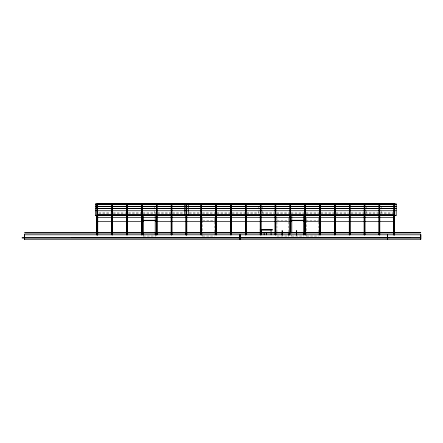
<?xml version="1.0" encoding="UTF-8"?>
<svg xmlns="http://www.w3.org/2000/svg" width="443" height="443" viewBox="0 0 443 443"><rect width="100%" height="100%" fill="white"/><g stroke="black" fill="none" stroke-linecap="round" stroke-linejoin="round"><path stroke-width="0.33" stroke-dasharray="2.21 1.66" d="M98.783 212.983L110.501 212.961M113.253 212.961L125.662 212.983M128.415 212.961L142.197 212.983M142.89 212.961L156.794 212.983M157.486 212.961L172.011 212.961M172.521 212.983L183.762 212.961M189.25 212.961L199.671 212.961M202.379 212.961L216.267 212.961M216.893 212.961L231.479 212.983M232.093 212.983L246.015 212.961M246.696 212.961L259.161 212.961M261.807 212.983L274.389 212.983M276.62 212.983L290.447 212.983M291.001 212.983L305.664 212.983M306.035 212.961L320.549 212.983M320.876 212.983L335.401 212.961M335.993 212.983L348.536 212.983M350.956 212.961L364.777 212.961M365.132 212.983L379.596 212.961M380.288 212.983L393.439 212.983M98.783 213.066L110.501 213.089M113.253 213.089L125.662 213.089M128.415 213.066L142.197 213.066M142.89 213.089L156.794 213.066M157.486 213.066L172.011 213.089M172.521 213.066L183.762 213.066M189.25 213.066L199.671 213.066M202.379 213.089L216.267 213.089M216.893 213.089L231.479 213.089M232.093 213.066L246.015 213.089M246.696 213.089L259.161 213.066M261.807 213.066L274.389 213.066M276.62 213.089L290.447 213.066M291.001 213.089L305.664 213.089M306.035 213.089L320.549 213.089M320.876 213.066L335.401 213.089M335.993 213.089L348.536 213.089M350.956 213.089L364.777 213.089M365.132 213.089L379.596 213.066M380.288 213.066L393.439 213.089M202.794 220.249L215.215 220.249M277.019 220.249L289.445 220.249M306.019 220.249L319.137 220.249M143.338 236.036L155.216 236.036M202.722 236.036L214.595 236.036M276.947 236.036L288.825 236.036M291.793 236.036L303.671 236.036M306.639 236.036L318.517 236.036M381.362 206.848L381.362 214.6M366.516 206.848L366.516 214.6M318.517 218.139L318.517 235.045M306.639 218.139L306.639 220.121M306.639 220.697L306.639 234.364M306.639 235.045L306.639 236.285M291.793 235.045L291.793 236.285M288.825 218.139L288.825 232.326M288.825 235.045L288.825 236.285M276.947 218.139L276.947 220.121M276.947 222.065L276.947 234.364M262.599 206.848L262.599 214.6M258.64 206.848L258.64 214.6M214.595 218.139L214.595 235.045M202.722 218.139L202.722 220.121M202.722 220.697L202.722 234.364M202.722 235.045L202.722 236.285M155.216 235.045L155.216 236.285M154.723 206.848L154.723 214.6M143.338 235.045L143.338 236.285"/><path stroke-width="0.66" d="M95.339 204.118L396.208 204.162M95.339 204.223L396.208 204.223M98.008 204.439L394.226 204.439M95.339 206.305L396.208 206.283M95.339 208.509L396.208 208.509M95.339 208.531L396.208 208.531M95.339 210.757L396.208 210.757M95.339 215.254L396.208 215.254M96.945 215.558L394.525 215.619M97.144 216.273L97.615 216.317L97.515 203.813M111.99 216.273L112.461 216.317M112.461 216.273L112.361 203.813M126.836 216.273L127.18 216.273M141.555 216.273L141.655 203.813M142.026 216.273L141.555 216.317M156.401 216.273L156.501 203.813M156.872 216.273L156.401 216.317M186.215 216.273L186.686 216.317L186.564 215.619M201.061 216.273L201.532 216.317L201.432 203.813M215.907 216.273L216.378 216.317M216.378 216.273L216.278 203.813M230.753 216.273L231.102 216.273M245.477 216.273L245.577 203.813M245.948 216.273L245.477 216.317M260.323 216.273L260.423 203.813M260.794 216.273L260.323 216.317M304.983 216.273L305.454 216.317L305.354 203.813M319.829 216.273L320.3 216.317M320.3 216.273L320.2 203.813M334.675 216.273L335.019 216.273M349.394 216.273L349.494 203.813M349.865 216.273L349.394 216.317M364.711 216.273L364.24 216.317L364.34 203.813M394.054 216.273L394.525 216.317L394.403 215.619M97.316 217.48L394.226 217.48M143.338 220.697L155.216 220.697M291.793 220.697L303.671 220.697M97.316 221.439L143.338 221.439M155.216 221.439L291.793 221.439M303.671 221.439L394.226 221.439M260.174 229.679L272.545 229.679L272.545 229.972L260.174 229.972M420.811 232.88L24.487 232.88L420.689 232.758M331.43 237.503L331.729 237.503M341.824 237.503L342.118 237.503M352.218 237.503L352.512 237.503M362.607 237.503L362.906 237.503M373 237.503L373.294 237.503M383.389 237.503L383.688 237.503M393.783 237.503L394.082 237.503M404.177 237.503L404.47 237.503M420.767 234.801L420.739 239.253M420.656 234.801L420.656 239.253M410.606 237.52L71.633 237.52M394.663 215.254L394.663 234.823M394.425 203.813L394.453 234.823M394.226 235.045L394.226 214.883L97.316 214.883L97.316 235.045M394.082 215.254L394.082 235.045M394.032 203.813L394.004 234.823M393.855 203.763L393.855 214.949M393.794 215.254L393.783 235.045M387.614 234.801L387.614 239.253M387.581 234.801L387.581 239.253M379.756 203.763L379.756 214.949M379.817 215.254L379.817 234.823M379.579 203.813L379.607 234.823M379.557 215.619C380.172 216.605 378.593 216.605 379.208 215.619M379.385 215.254L379.385 235.045M379.186 203.813L379.158 234.823M379.014 203.763L379.014 214.949M378.948 215.254L378.948 234.823M364.91 203.763L364.91 214.949M364.971 215.254L364.971 234.823M364.733 203.813L364.761 234.823M364.539 215.254L364.539 235.045M364.312 215.254L364.312 234.823M364.168 203.763L364.168 214.949M364.102 215.254L364.102 234.823M350.125 215.254L350.125 234.823M350.064 203.763L350.064 214.949M349.887 203.813L349.915 234.823M349.693 215.254L349.693 235.045M349.472 215.254L349.472 234.823M349.322 203.763L349.322 214.949M349.261 215.254L349.261 234.823M335.279 215.254L335.279 234.823M335.218 203.763L335.218 214.949M335.046 203.813L335.069 234.823M334.847 215.254L334.847 235.045M334.648 203.813L334.626 234.823M334.476 203.763L334.476 214.949M334.415 215.254L334.415 234.823M320.433 215.254L320.433 234.823M320.372 203.763L320.372 214.949M320.223 215.254L320.223 234.823M320.001 215.254L320.001 235.045M319.802 203.813L319.78 234.823M319.63 203.763L319.63 214.949M319.569 215.254L319.569 234.823M305.587 215.254L305.587 234.823M305.526 203.763L305.526 214.949M305.377 215.254L305.377 234.823M305.155 215.254L305.155 235.045M304.956 203.813L304.934 234.823M304.784 203.763L304.784 214.949M304.723 215.254L304.723 234.823M303.671 215.254L303.671 235.045M296.694 235L296.694 230.593L296.395 230.593L296.395 235M296.544 232.819L296.544 235.222M291.793 215.254L291.793 233.007M290.741 215.254L290.741 232.796M290.68 203.763L290.68 214.949M290.508 203.813L290.53 232.796M290.481 215.619C291.101 216.605 289.517 216.605 290.137 215.619M290.309 215.254L290.309 233.007M290.11 203.813L290.087 232.796M289.938 203.763L289.938 214.949M289.877 215.254L289.866 235.222M288.875 232.819L288.875 235.222M282.341 235L282.341 230.593L282.047 230.593L282.047 235M282.197 232.819L282.197 235.222M275.834 203.763L275.834 214.949M275.895 215.254L275.895 234.823M275.662 203.813L275.684 234.823M275.635 215.619C276.255 216.605 274.671 216.605 275.291 215.619M275.463 215.254L275.463 235.045M275.264 203.813L275.241 234.823M275.092 203.763L275.092 214.949M275.031 215.254L275.031 234.823M271.061 234.962L271.061 229.851L261.658 229.851L261.658 234.962M266.359 234.923L266.359 232.326L264.133 232.326L264.133 234.923M260.988 203.763L260.988 214.949M261.054 215.254L261.054 234.823M260.816 203.813L260.844 234.823M260.617 215.254L260.617 235.045M260.395 215.254L260.395 234.823M260.246 203.763L260.246 214.949M260.185 215.254L260.185 234.823M246.208 215.254L246.208 234.823M246.142 203.763L246.142 214.949M245.97 203.813L245.998 234.823M245.771 215.254L245.771 235.045M245.549 215.254L245.549 234.823M245.4 203.763L245.4 214.949M245.339 215.254L245.339 234.823M240.106 234.801L240.023 239.253M239.99 234.801L239.99 239.253M239.912 234.801L239.912 239.253M231.362 215.254L231.362 234.823M231.301 203.763L231.301 214.949M231.124 203.813L231.152 234.823M230.925 215.254L230.925 235.045M230.731 203.813L230.703 234.823M230.554 203.763L230.554 214.949M230.493 215.254L230.493 234.823M216.516 215.254L216.516 234.823M216.455 203.763L216.455 214.949M216.306 215.254L216.306 234.823M216.084 215.254L216.084 235.045M215.885 203.813L215.857 234.823M215.713 203.763L215.713 214.949M215.647 215.254L215.647 234.823M201.67 215.254L201.67 234.823M201.609 203.763L201.609 214.949M201.46 215.254L201.46 234.823M201.238 215.254L201.238 235.045M201.039 203.813L201.011 234.823M200.867 203.763L200.867 214.949M200.801 215.254L200.801 234.823M188.369 204.057L188.369 215.359M186.824 215.254L186.824 234.823M186.763 203.763L186.763 214.949M186.592 203.813L186.614 234.823M186.392 214.883L186.392 235.045M186.243 204.118L186.243 208.049M186.243 215.254L186.243 235.045M186.193 203.813L186.171 234.823M186.021 203.763L186.021 214.949M185.944 215.254L185.944 235.045M184.41 204.057L184.41 215.359M171.917 203.763L171.917 214.949M171.978 215.254L171.978 234.823M171.746 203.813L171.768 234.823M171.718 215.619C172.338 216.605 170.754 216.605 171.375 215.619M171.546 215.254L171.546 235.045M171.347 203.813L171.325 234.823M171.175 203.763L171.175 214.949M171.114 215.254L171.114 234.823M157.071 203.763L157.071 214.949M157.132 215.254L157.132 234.823M156.9 203.813L156.922 234.823M156.7 215.254L156.7 235.045M156.479 215.254L156.479 234.823M156.329 203.763L156.329 214.949M156.268 215.254L156.268 234.823M155.216 215.254L155.216 235.045M143.338 215.254L143.338 235.045M142.286 215.254L142.286 234.823M142.225 203.763L142.225 214.949M142.053 203.813L142.076 234.823M141.854 215.254L141.854 235.045M141.633 215.254L141.633 234.823M141.483 203.763L141.483 214.949M141.422 215.254L141.422 234.823M127.44 215.254L127.44 234.823M127.379 203.763L127.379 214.949M127.207 203.813L127.23 234.823M127.008 215.254L127.008 235.045M126.809 203.813L126.787 234.823M126.637 203.763L126.637 214.949M126.576 215.254L126.576 234.823M112.594 215.254L112.594 234.823M112.533 203.763L112.533 214.949M112.384 215.254L112.384 234.823M112.162 215.254L112.162 235.045M111.963 203.813L111.941 234.823M111.791 203.763L111.791 214.949M111.73 215.254L111.73 234.823M97.753 215.254L97.753 234.823M97.687 203.763L97.687 214.949M97.543 215.254L97.543 234.823M97.172 204.118L97.172 208.049M97.172 215.254L97.172 235.045M97.122 203.813L97.095 234.823M96.884 234.823L96.884 215.254L96.873 235.045M96.873 204.118L96.873 208.049M24.647 234.801L24.647 239.253M24.548 234.801L24.548 239.253M394.597 203.813L96.945 203.813L96.945 214.949L394.597 214.949L394.597 203.763M396.208 204.057L95.339 204.079L95.339 215.359L396.208 215.359L396.208 204.057M396.208 206.388L95.339 206.388L396.208 206.405M155.836 220.249L142.718 220.249L142.718 220.548L155.836 220.548L155.836 220.249M304.291 220.249L291.178 220.249L291.178 220.548L304.291 220.548L304.291 220.249M420.85 234.801L24.454 234.801L24.454 239.253L420.85 239.253L420.85 234.801M420.507 237.52L22.15 237.52L22.15 238.063L420.507 238.063L420.507 237.52"/></g></svg>
